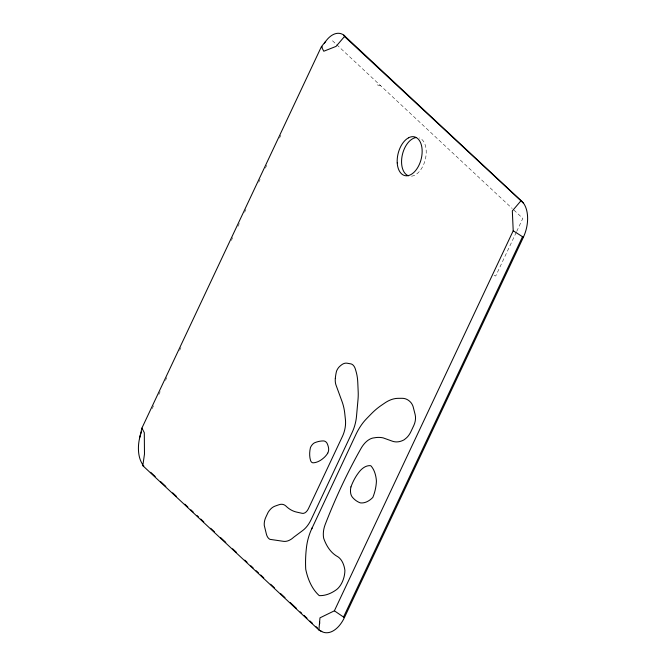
<?xml version="1.0" encoding="UTF-8"?>
<svg xmlns="http://www.w3.org/2000/svg" width="666" height="666" viewBox="0 0 666 666"><rect width="100%" height="100%" fill="white"/><g stroke="black" fill="none" stroke-linecap="round" stroke-linejoin="round"><path stroke-width="0.5" stroke-dasharray="3.33 2.5" d="M152.206 408.616L153.53 405.802M158.841 394.53L160.165 391.708M165.468 380.436L166.791 377.622M179.612 350.374L180.944 347.56M231.335 240.459L232.659 237.645M237.97 226.373L239.294 223.551M244.597 212.279L245.92 209.457M258.741 182.218L260.073 179.395M265.376 168.123L266.7 165.31M279.52 138.062L280.844 135.248M516.267 232.334L495.72 275.999L492.332 275.15M516.708 231.402L522.827 218.398L512.945 209.174M377.306 84.915L380.702 85.764M332.484 40.768L512.187 208.466M411.496 176.165A19.522 11.655 -76 0 0 414.718 175.208A19.814 11.83 -76 0 0 426.207 150.774A19.522 11.655 -76 0 0 419.347 137.929"/><path stroke-width="1" d="M139.452 438.678L141.916 428.096L321.395 46.687L325.649 41.375M311.438 529.445L310.897 530.66A37.288 22.269 -76 0 0 306.477 547.344A84.932 50.716 -76 0 0 305.727 569.23A67.824 40.501 -76 0 0 319.264 595.62A55.969 33.425 -76 0 0 335.489 590.351A17.632 10.531 -76 0 0 344.896 570.346A26.99 16.117 -76 0 0 337.812 556.726A57.434 34.291 -76 0 1 323.651 538.17A16.567 9.898 -76 0 1 325.141 524.642A385.381 230.12 -76 0 1 360.955 448.543A24.242 14.477 -76 0 1 369.488 439.36L370.679 438.769A24.242 14.477 -76 0 1 374.242 437.837A57.168 34.141 -76 0 1 383.166 437.887L392.366 441.192A34.058 20.338 -76 0 0 404.104 439.81L405.835 438.419A16.6 9.915 -76 0 0 410.93 431.61L413.836 425.424A11.014 6.577 -76 0 0 415.151 414.61L413.111 406.618A18.981 11.339 -76 0 0 411.397 403.205L410.672 402.297A29.604 17.674 -76 0 0 402.122 398.31L398.235 398.335A48.793 29.137 -76 0 0 384.89 402.947L381.102 405.536A79.579 47.519 -76 0 0 371.303 413.836L366.566 418.698A46.37 27.689 -76 0 0 355.453 435.489L311.438 529.445L312.312 527.589M513.211 230.777L523.384 237.263L344.555 617.299A28.488 17.008 -76 0 1 321.761 631.551L318.906 629.994L319.971 617.848L334.382 610.814L513.211 230.777L512.329 210.914L520.77 201.015L521.778 201.274L523.368 203.047L344.489 36.513L343.881 35.24L521.778 201.274M334.382 610.814L343.539 617.049L522.377 237.013M322.402 46.936L321.395 46.687L323.776 51.232L336.047 46.404L344.489 36.513L345.496 36.763L343.881 35.24M143.823 465.917L142.815 465.667L142.299 463.927A29.146 17.399 -76 0 1 141.542 431.668M343.539 617.049L344.555 617.299M321.778 631.501L318.906 629.994L142.815 465.667L144.48 454.079L144.297 432.634L141.916 428.096M150.658 472.294L155.211 476.548M160.523 481.501L165.834 486.463M172.669 492.84L176.465 496.378M184.815 504.17L187.845 507.001M190.884 509.84L193.165 511.963M196.961 515.501L198.476 516.916M200.749 519.047L203.788 521.878M210.623 528.255L214.419 531.793M220.488 537.462L225.799 542.415M232.634 548.792L236.43 552.339M244.772 560.123L247.053 562.254M250.849 565.792L253.122 567.915M256.16 570.754L258.441 572.877M260.714 574.999L263.753 577.838M270.579 584.207L274.375 587.753M280.453 593.414L285.006 597.668M290.318 602.622L296.387 608.291M300.183 611.838L301.698 613.253M303.979 615.376L307.018 618.206M310.048 621.045L312.329 623.168M316.125 626.706L317.64 628.121M319.622 621.902L319.688 623.759M397.219 162.912A19.764 11.797 -76 0 0 410.847 174.617A20.055 11.98 -76 0 0 422.102 149.534A19.764 11.797 -76 0 0 408.483 137.829M397.227 162.904A20.055 11.98 -76 0 1 408.491 137.837M523.384 203.005A27.306 16.309 -76 0 1 523.359 237.238M408.449 175.799A19.522 11.655 -76 0 1 401.581 162.954A19.814 11.83 -76 0 1 413.078 138.52A19.522 11.655 -76 0 1 416.3 137.562M324.359 43.357A25.175 15.027 -76 0 1 343.897 35.198M335.323 378.388L335.273 379.062A12.746 7.609 -76 0 0 336.047 385.181L342.074 401.623A48.793 29.137 -76 0 1 344.672 412.645L345.379 419.197A20.221 12.08 -76 0 1 342.466 436.347L308.433 508.666A8.808 5.261 -76 0 1 302.197 513.336L296.636 512.096A56.66 33.833 -76 0 1 287.046 507.092L285.947 506.068A17.108 10.215 -76 0 0 279.129 504.686L274.958 506.152A16.658 9.948 -76 0 0 268.14 512.296L265.809 517.257A10.281 6.144 -76 0 0 264.26 525.374L266.367 534.024A13.095 7.817 -76 0 0 269.921 539.343L283.466 541.325A24.226 14.461 -76 0 0 289.369 540.259L291.075 539.293A24.226 14.461 -76 0 0 293.548 537.345L302.73 530.511A25.716 15.36 -76 0 0 311.172 519.53L352.139 432.459A29.462 17.591 -76 0 0 356.501 416.333L357.992 399.758A40.368 24.101 -76 0 0 358.191 391.799L357.767 382.267A39.827 23.776 -76 0 0 355.985 371.195L355.386 369.18A13.994 8.358 -76 0 0 353.08 365.118L352.697 364.777A12.346 7.376 -76 0 0 350.183 363.769L347.128 363.211A15.135 9.041 -76 0 0 340.967 365.318L339.868 366.258A10.398 6.21 -76 0 0 336.538 371.145A28.263 16.875 -76 0 0 335.398 377.705L335.323 378.388M350.949 486.904L350.857 487.254A10.623 6.344 -76 0 0 352.322 497.144A44.572 26.615 -76 0 0 360.314 502.855A27.989 16.708 -76 0 0 372.835 497.427A29.47 17.599 -76 0 0 376.423 481.06A29.745 17.766 -76 0 0 370.804 465.725A22.228 13.27 -76 0 0 358.45 472.877A37.254 22.244 -76 0 0 351.548 485.323L350.949 486.904M327.739 453.146L327.289 453.871A20.588 12.288 -76 0 1 323.559 458.033A31.618 18.881 -76 0 1 313.478 462.803A6.335 3.78 -76 0 1 310.806 461.08L310.506 460.298A17.974 10.731 -76 0 1 310.439 447.602A9.565 5.711 -76 0 1 311.372 445.887L311.721 445.371A9.565 5.711 -76 0 1 312.878 444.039L313.286 443.664A9.565 5.711 -76 0 1 314.985 442.615A53.022 31.66 -76 0 1 323.268 440.925A10.889 6.502 -76 0 1 326.898 443.007A18.523 11.056 -76 0 1 328.588 448.193A5.261 3.139 -76 0 1 327.739 453.146"/></g></svg>
